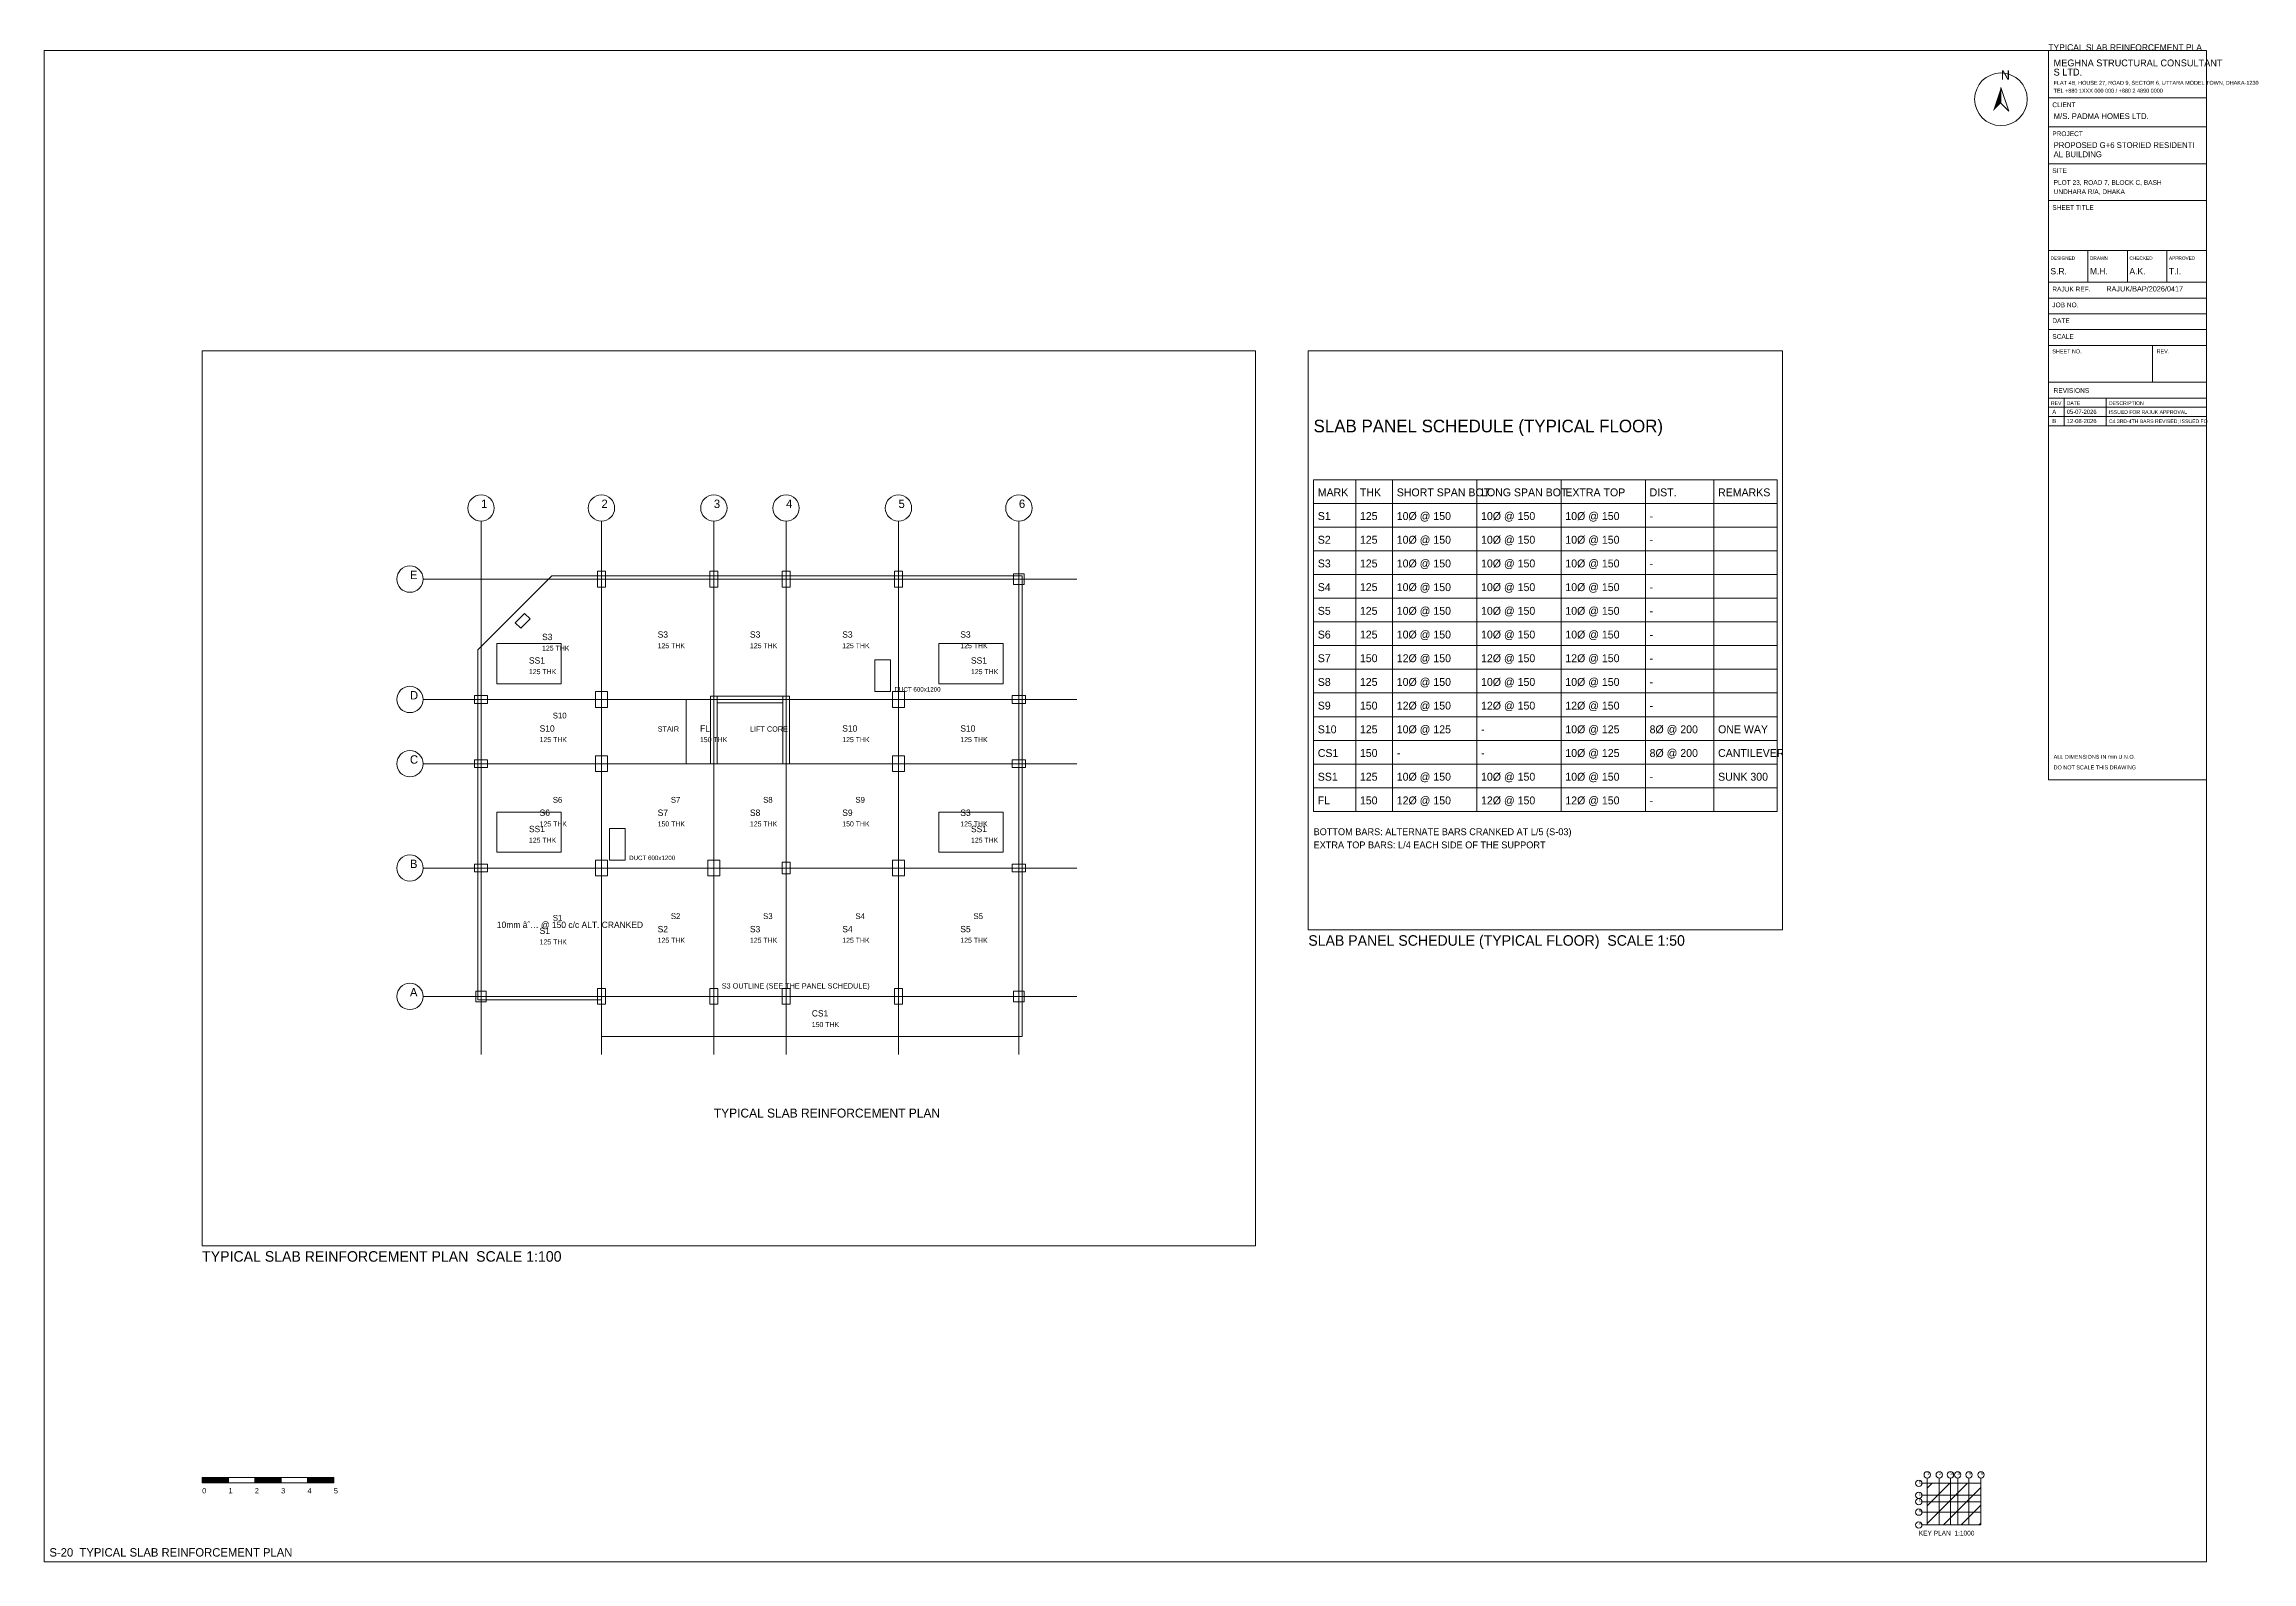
# Paper-space layout 'S-20 TYPICAL SLAB REINFORCEMENT PLAN' of a CAD drawing. Extents: x 10 to 848, y 10 to 586.
# The model-space entities are those that its viewports show. They can reach past a viewport. Long polylines and large blocks are cut down to what shows.
import ezdxf

# ---------------------------------------------------------------- set-up
doc = ezdxf.new("R2010")
doc.units = 0
doc.layers.get('0').update_dxf_attribs({"lineweight": 0, "plot": 0})
for name, color, linetype, lineweight, plot in [('Arrow', 7, 'Continuous', 0, False), ('Column', 1, 'Continuous', 0, False), ('Grid', 8, 'Continuous', 0, False), ('Grid Circle', 8, 'Continuous', 0, False), ('Grid text', 7, 'Continuous', 0, False), ('Hatch', 9, 'Continuous', 0, False), ('Sheet', 7, 'Continuous', 0, False), ('Slab', 5, 'Continuous', 0, False), ('Text-1', 7, 'Continuous', 0, False), ('Text-2', 7, 'Continuous', 0, False), ('TITLE', 7, 'Continuous', 0, False), ('Wall', 1, 'Continuous', 0, False)]:
    doc.layers.add(name, color=color, linetype=linetype, lineweight=lineweight, plot=plot)

# ---------------------------------------------------------------- blocks, each defined once
blk = doc.blocks.new('TITLE_BLOCK')
at = {"layer": 'TITLE'}
for p, q in [((0, -18), (60, -18)), ((0, -29), (60, -29)), ((0, -43), (60, -43)), ((0, -57), (60, -57)), ((0, -76), (60, -76)), ((0, -76), (0, -88)), ((15, -76), (15, -88)), ((30, -76), (30, -88)), ((45, -76), (45, -88)), ((0, -88), (60, -88)), ((0, -94), (60, -94)), ((0, -100), (60, -100)), ((0, -106), (60, -106)), ((0, -112), (60, -112)), ((39.6, -112), (39.6, -126)), ((0, -126), (60, -126)), ((0, -132), (60, -132)), ((0, -132), (60, -132)), ((6, -132), (6, -142.5)), ((22, -132), (22, -142.5)), ((0, -135.5), (60, -135.5)), ((0, -139), (60, -139)), ((0, -142.5), (60, -142.5))]:
    blk.add_line(p, q, dxfattribs=at)
blk.add_lwpolyline([(0, -277), (60, -277), (60, 0), (0, 0)], close=True, dxfattribs=at)
at = {"layer": 'Text-1'}
for tag, height in [('JOBNO', 2), ('SCALE', 2), ('SHEETTITLE', 2.4), ('SHEETTITLE2', 2.4), ('DATE', 2), ('SHEETNO', 4.5), ('REV', 4.5)]:
    blk.add_attdef(tag, (0, 0), '', height=height, dxfattribs=at)
at = {"layer": 'TITLE'}
for s, height, p in [('S LTD.', 2.6, (2, -9.5)), ('MEGHNA STRUCTURAL CONSULTANT', 2.6, (2, -6)), ('TEL +880 1XXX 000 000 / +880 2 4890 0000', 1.5, (2, -16)), ('FLAT 4B, HOUSE 27, ROAD 9, SECTOR 6, UTTARA MODEL TOWN, DHAKA-1230', 1.5, (2, -13)), ('CLIENT', 1.8, (1.5, -21.5)), ('M/S. PADMA HOMES LTD.', 2.2, (2, -26)), ('PROJECT', 1.8, (1.5, -32.5)), ('AL BUILDING', 2.2, (2, -40.5)), ('PROPOSED G+6 STORIED RESIDENTI', 2.2, (2, -37)), ('SITE', 1.8, (1.5, -46.5)), ('PLOT 23, ROAD 7, BLOCK C, BASH', 1.8, (2, -51)), ('SHEET TITLE', 1.8, (1.5, -60.5)), ('UNDHARA R/A, DHAKA', 1.8, (2, -54.5)), ('DESIGNED', 1.3, (0.8, -79.5)), ('S.R.', 2.4, (0.8, -85)), ('DRAWN', 1.3, (15.8, -79.5)), ('M.H.', 2.4, (15.8, -85)), ('A.K.', 2.4, (30.8, -85)), ('CHECKED', 1.3, (30.8, -79.5)), ('APPROVED', 1.3, (45.8, -79.5)), ('T.I.', 2.4, (45.8, -85)), ('RAJUK REF.', 1.8, (1.5, -91.5)), ('RAJUK/BAP/2026/0417', 2, (22, -91.5)), ('JOB NO.', 1.8, (1.5, -97.5)), ('SCALE', 1.8, (1.5, -109.5)), ('DATE', 1.8, (1.5, -103.5)), ('SHEET NO.', 1.5, (1.5, -115)), ('REV.', 1.5, (41.1, -115)), ('REV', 1.4, (1, -134.6)), ('REVISIONS', 1.8, (2, -130)), ('DATE', 1.4, (7, -134.6)), ('DESCRIPTION', 1.4, (23, -134.6)), ('ALL DIMENSIONS IN mm U.N.O.', 1.5, (2, -269)), ('DO NOT SCALE THIS DRAWING', 1.5, (2, -273))]:
    blk.add_text(s, height=height, dxfattribs=at).set_placement(p)
blk = doc.blocks.new('NORTH_ARROW')
at = {"layer": 'Arrow'}
blk.add_lwpolyline([(0, 0), (3, -9), (0, -6)], close=True, dxfattribs=at)
blk.add_circle((0, -4.5), 10, dxfattribs=at)
blk.add_solid([(0, 0), (-3, -9), (0, -6)], dxfattribs=at)
at = {"layer": 'Text-1'}
blk.add_text('N', height=3.5, dxfattribs=at).set_placement((0, 3))
blk = doc.blocks.new('KEY_PLAN')
at = {"layer": 'Grid'}
for p, q in [((0, 0), (0, 17.8496)), ((4.572, 0), (4.572, 17.8496)), ((8.8392, 0), (8.8392, 17.8496)), ((11.5824, 0), (11.5824, 17.8496)), ((15.8496, 0), (15.8496, 17.8496)), ((20.4216, 0), (20.4216, 17.8496)), ((-2, 15.8496), (20.4216, 15.8496)), ((-2, 11.2776), (20.4216, 11.2776)), ((-2, 8.8392), (20.4216, 8.8392)), ((-2, 4.8768), (20.4216, 4.8768)), ((-2, 0), (20.4216, 0))]:
    blk.add_line(p, q, dxfattribs=at)
at = {"layer": 'Grid Circle'}
for centre in [(-3.2, 15.8496), (0, 19.0496), (4.572, 19.0496), (8.8392, 19.0496), (11.5824, 19.0496), (15.8496, 19.0496), (20.4216, 19.0496), (-3.2, 11.2776), (-3.2, 8.8392), (-3.2, 4.8768), (-3.2, 0)]:
    blk.add_circle(centre, 1.2, dxfattribs=at)
at = {"layer": 'Sheet'}
blk.add_lwpolyline([(0, 0), (20.4216, 0), (20.4216, 15.8496), (0, 15.8496)], close=True, dxfattribs=at)
at = {"layer": 'Grid text'}
for s, p in [('E', (-3.2, 15.8496)), ('1', (0, 19.0496)), ('2', (4.572, 19.0496)), ('3', (8.8392, 19.0496)), ('4', (11.5824, 19.0496)), ('5', (15.8496, 19.0496)), ('6', (20.4216, 19.0496)), ('C', (-3.2, 8.8392)), ('D', (-3.2, 11.2776)), ('A', (-3.2, 0)), ('B', (-3.2, 4.8768))]:
    blk.add_text(s, height=1.1, dxfattribs=at).set_placement(p)
at = {"layer": 'Sheet'}
blk.add_text('KEY PLAN  1:1000', height=1.8, dxfattribs=at).set_placement((-3.2, -4))
blk = doc.blocks.new('SCALE_BAR')
at = {"layer": 'Sheet'}
h = blk.add_hatch(color=256, dxfattribs=at)
h.dxf.hatch_style = 1
h.paths.add_polyline_path([(0, 0), (10, 0), (10, 2), (0, 2)])
h = blk.add_hatch(color=256, dxfattribs=at)
h.dxf.hatch_style = 1
h.paths.add_polyline_path([(20, 0), (30, 0), (30, 2), (20, 2)])
h = blk.add_hatch(color=256, dxfattribs=at)
h.dxf.hatch_style = 1
h.paths.add_polyline_path([(40, 0), (50, 0), (50, 2), (40, 2)])
for points in [[(0, 0), (10, 0), (10, 2), (0, 2)], [(10, 0), (20, 0), (20, 2), (10, 2)], [(20, 0), (30, 0), (30, 2), (20, 2)], [(30, 0), (40, 0), (40, 2), (30, 2)], [(40, 0), (50, 0), (50, 2), (40, 2)]]:
    blk.add_lwpolyline(points, close=True, dxfattribs=at)
for s, p in [('0', (0, -4)), ('1', (10, -4)), ('2', (20, -4)), ('3', (30, -4)), ('4', (40, -4)), ('5', (50, -4))]:
    blk.add_text(s, height=2, dxfattribs=at).set_placement(p)
at = {"layer": 'Text-1'}
blk.add_attdef('UNIT', (0, 0), '', height=2, dxfattribs=at)
blk = doc.blocks.new('GRID_BUBBLE')
at = {"layer": 'Grid Circle'}
blk.add_circle((0, 0), 500, dxfattribs=at)
at = {"layer": 'Text-1'}
blk.add_attdef('GRID', (0, 0), '', height=320, dxfattribs=at)

msp = doc.modelspace()

# ---------------------------------------------------------------- linework, layer by layer
for p, q in [((1400000, -1200000), (1408800, -1200000)), ((1400000, -1200000), (1400000, -1206300)), ((1400800, -1200000), (1400800, -1206300)), ((1401500, -1200000), (1401500, -1206300)), ((1403100, -1200000), (1403100, -1206300)), ((1404700, -1200000), (1404700, -1206300)), ((1406300, -1200000), (1406300, -1206300)), ((1407600, -1200000), (1407600, -1206300)), ((1408800, -1200000), (1408800, -1206300)), ((1400000, -1200450), (1408800, -1200450)), ((1400000, -1200900), (1408800, -1200900)), ((1400000, -1201350), (1408800, -1201350)), ((1400000, -1201800), (1408800, -1201800)), ((1400000, -1202250), (1408800, -1202250)), ((1400000, -1202700), (1408800, -1202700)), ((1400000, -1203150), (1408800, -1203150)), ((1400000, -1203600), (1408800, -1203600)), ((1400000, -1204050), (1408800, -1204050)), ((1400000, -1204500), (1408800, -1204500)), ((1400000, -1204950), (1408800, -1204950)), ((1400000, -1205400), (1408800, -1205400)), ((1400000, -1205850), (1408800, -1205850)), ((1400000, -1206300), (1408800, -1206300))]:
    msp.add_line(p, q)
at = {"layer": 'Column'}
for points in [[(1404422, -784450), (1404722, -784450), (1404722, -783850), (1404422, -783850)], [(1408689, -784450), (1408989, -784450), (1408989, -783850), (1408689, -783850)], [(1411432, -784450), (1411732, -784450), (1411732, -783850), (1411432, -783850)], [(1415700, -784450), (1416000, -784450), (1416000, -783850), (1415700, -783850)], [(1420222, -784350), (1420622, -784350), (1420622, -783950), (1420222, -783950)], [(1401513, -786017), (1401867, -785663), (1401654, -785451), (1401301, -785805)], [(1399750, -788872), (1400250, -788872), (1400250, -788572), (1399750, -788572)], [(1404347, -789022), (1404797, -789022), (1404797, -788422), (1404347, -788422)], [(1415625, -789022), (1416075, -789022), (1416075, -788422), (1415625, -788422)], [(1420172, -788872), (1420672, -788872), (1420672, -788572), (1420172, -788572)], [(1404347, -791461), (1404797, -791461), (1404797, -790861), (1404347, -790861)], [(1415625, -791461), (1416075, -791461), (1416075, -790861), (1415625, -790861)], [(1399750, -791311), (1400250, -791311), (1400250, -791011), (1399750, -791011)], [(1420172, -791311), (1420672, -791311), (1420672, -791011), (1420172, -791011)], [(1399750, -795273), (1400250, -795273), (1400250, -794973), (1399750, -794973)], [(1404347, -795423), (1404797, -795423), (1404797, -794823), (1404347, -794823)], [(1408614, -795423), (1409064, -795423), (1409064, -794823), (1408614, -794823)], [(1411432, -795348), (1411732, -795348), (1411732, -794898), (1411432, -794898)], [(1415625, -795423), (1416075, -795423), (1416075, -794823), (1415625, -794823)], [(1420172, -795273), (1420672, -795273), (1420672, -794973), (1420172, -794973)], [(1404422, -800300), (1404722, -800300), (1404722, -799700), (1404422, -799700)], [(1408689, -800300), (1408989, -800300), (1408989, -799700), (1408689, -799700)], [(1411432, -800300), (1411732, -800300), (1411732, -799700), (1411432, -799700)], [(1415700, -800300), (1416000, -800300), (1416000, -799700), (1415700, -799700)], [(1399800, -800200), (1400200, -800200), (1400200, -799800), (1399800, -799800)], [(1420222, -800200), (1420622, -800200), (1420622, -799800), (1420222, -799800)]]:
    msp.add_lwpolyline(points, close=True, dxfattribs=at)
at = {"layer": 'Grid'}
for p, q in [((1400000, -802200), (1400000, -781950)), ((1404572, -802200), (1404572, -781950)), ((1408839, -802200), (1408839, -781950)), ((1411582, -802200), (1411582, -781950)), ((1415850, -802200), (1415850, -781950)), ((1420422, -802200), (1420422, -781950)), ((1397800, -784150), (1422622, -784150)), ((1397800, -788722), (1422622, -788722)), ((1397800, -791161), (1422622, -791161)), ((1397800, -795123), (1422622, -795123)), ((1397800, -800000), (1422622, -800000))]:
    msp.add_line(p, q, dxfattribs=at)
at = {"layer": 'Slab'}
for points in [[(1399875, -800125), (1404572, -800125), (1404572, -801524), (1420547, -801524), (1420547, -784025), (1402691, -784025), (1399875, -786842)], [(1399875, -788722), (1404572, -788722), (1404572, -784025), (1402691, -784025), (1399875, -786842)], [(1404572, -788722), (1408839, -788722), (1408839, -784025), (1404572, -784025)], [(1408839, -788722), (1411582, -788722), (1411582, -784025), (1408839, -784025)], [(1411582, -788722), (1415850, -788722), (1415850, -784025), (1411582, -784025)], [(1415850, -788722), (1420547, -788722), (1420547, -784025), (1415850, -784025)], [(1400600, -788122), (1403038, -788122), (1403038, -786598), (1400600, -786598)], [(1417384, -788122), (1419822, -788122), (1419822, -786598), (1417384, -786598)], [(1414950, -788422), (1415550, -788422), (1415550, -787222), (1414950, -787222)], [(1399875, -791161), (1404572, -791161), (1404572, -788722), (1399875, -788722)], [(1404572, -791161), (1408839, -791161), (1408839, -788722), (1404572, -788722)], [(1407791, -791161), (1408839, -791161), (1408839, -788722), (1407791, -788722)], [(1411582, -791161), (1415850, -791161), (1415850, -788722), (1411582, -788722)], [(1415850, -791161), (1420547, -791161), (1420547, -788722), (1415850, -788722)], [(1399875, -795123), (1404572, -795123), (1404572, -791161), (1399875, -791161)], [(1404572, -795123), (1408839, -795123), (1408839, -791161), (1404572, -791161)], [(1408839, -795123), (1411582, -795123), (1411582, -791161), (1408839, -791161)], [(1411582, -795123), (1415850, -795123), (1415850, -791161), (1411582, -791161)], [(1415850, -795123), (1420547, -795123), (1420547, -791161), (1415850, -791161)], [(1400600, -794523), (1403038, -794523), (1403038, -792999), (1400600, -792999)], [(1417384, -794523), (1419822, -794523), (1419822, -792999), (1417384, -792999)], [(1404872, -794823), (1405472, -794823), (1405472, -793623), (1404872, -793623)], [(1399875, -800125), (1404572, -800125), (1404572, -795123), (1399875, -795123)], [(1404572, -800000), (1408839, -800000), (1408839, -795123), (1404572, -795123)], [(1408839, -800000), (1411582, -800000), (1411582, -795123), (1408839, -795123)], [(1411582, -800000), (1415850, -800000), (1415850, -795123), (1411582, -795123)], [(1415850, -800000), (1420547, -800000), (1420547, -795123), (1415850, -795123)], [(1404572, -800000), (1404572, -801524), (1420547, -801524), (1420547, -800000)]]:
    msp.add_lwpolyline(points, close=True, dxfattribs=at)
at = {"layer": 'Slab', "elevation": 0}
msp.add_lwpolyline([(1408839, -800000), (1411582, -800000), (1411582, -795123), (1408839, -795123), (1408840, -800000)], dxfattribs=at)
at = {"layer": 'Wall'}
for points in [[(1408714, -791161), (1408964, -791161), (1408964, -788597), (1408714, -788597)], [(1408964, -788847), (1411457, -788847), (1411457, -788597), (1408964, -788597)], [(1411457, -791161), (1411707, -791161), (1411707, -788597), (1411457, -788597)]]:
    msp.add_lwpolyline(points, close=True, dxfattribs=at)

# ---------------------------------------------------------------- block references
at = {"layer": 'Grid Circle'}
for p, values in [((1400000, -781450), {'GRID': '1'}), ((1404572, -781450), {'GRID': '2'}), ((1408839, -781450), {'GRID': '3'}), ((1411582, -781450), {'GRID': '4'}), ((1415850, -781450), {'GRID': '5'}), ((1420422, -781450), {'GRID': '6'}), ((1397300, -784150), {'GRID': 'E'}), ((1397300, -788722), {'GRID': 'D'}), ((1397300, -791161), {'GRID': 'C'}), ((1397300, -795123), {'GRID': 'B'}), ((1397300, -800000), {'GRID': 'A'})]:
    msp.add_blockref('GRID_BUBBLE', p, dxfattribs=at).add_auto_attribs(values)

# ---------------------------------------------------------------- texts
at = {"layer": 'Text-1'}
for s, height, p in [('S3', 240, (1402317, -786467)), ('S3', 240, (1406706, -786374)), ('S3', 240, (1410211, -786374)), ('S3', 240, (1413716, -786374)), ('S3', 240, (1418198, -786374)), ('SS1', 240, (1401819, -787360)), ('SS1', 240, (1418603, -787360)), ('S10', 240, (1402224, -789942)), ('STAIR', 200, (1406706, -789942)), ('FL', 240, (1408315, -789942)), ('LIFT CORE', 200, (1410211, -789942)), ('S10', 240, (1413716, -789942)), ('S10', 240, (1418198, -789942)), ('S6', 240, (1402224, -793142)), ('S7', 240, (1406706, -793142)), ('S8', 240, (1410211, -793142)), ('S9', 240, (1413716, -793142)), ('S3', 240, (1418198, -793142)), ('SS1', 240, (1401819, -793761)), ('SS1', 240, (1418603, -793761)), ('10mm âˆ… @ 150 c/c ALT. CRANKED', 240, (1400600, -797400)), ('S1', 240, (1402224, -797624)), ('S2', 240, (1406706, -797562)), ('S3', 240, (1410211, -797562)), ('S4', 240, (1413716, -797562)), ('S5', 240, (1418198, -797562)), ('CS1', 240, (1412559, -800762)), ('TYPICAL SLAB REINFORCEMENT PLAN', 340, (1408839, -804600)), ('SLAB PANEL SCHEDULE (TYPICAL FLOOR)', 240, (1400000, -1199100)), ('MARK', 150, (1400080, -1200315)), ('THK', 150, (1400880, -1200315)), ('SHORT SPAN BOT.', 150, (1401580, -1200315)), ('LONG SPAN BOT.', 150, (1403180, -1200315)), ('EXTRA TOP', 150, (1404780, -1200315)), ('DIST.', 150, (1406380, -1200315)), ('REMARKS', 150, (1407680, -1200315)), ('S1', 150, (1400080, -1200765)), ('125', 150, (1400880, -1200765)), ('10%%C @ 150', 150, (1401580, -1200765)), ('10%%C @ 150', 150, (1403180, -1200765)), ('10%%C @ 150', 150, (1404780, -1200765)), ('-', 150, (1406380, -1200765)), ('S2', 150, (1400080, -1201215)), ('125', 150, (1400880, -1201215)), ('10%%C @ 150', 150, (1401580, -1201215)), ('10%%C @ 150', 150, (1403180, -1201215)), ('10%%C @ 150', 150, (1404780, -1201215)), ('-', 150, (1406380, -1201215)), ('S3', 150, (1400080, -1201665)), ('125', 150, (1400880, -1201665)), ('10%%C @ 150', 150, (1401580, -1201665)), ('10%%C @ 150', 150, (1403180, -1201665)), ('10%%C @ 150', 150, (1404780, -1201665)), ('-', 150, (1406380, -1201665)), ('S4', 150, (1400080, -1202115)), ('125', 150, (1400880, -1202115)), ('10%%C @ 150', 150, (1401580, -1202115)), ('10%%C @ 150', 150, (1403180, -1202115)), ('10%%C @ 150', 150, (1404780, -1202115)), ('-', 150, (1406380, -1202115)), ('S5', 150, (1400080, -1202565)), ('125', 150, (1400880, -1202565)), ('10%%C @ 150', 150, (1401580, -1202565)), ('10%%C @ 150', 150, (1403180, -1202565)), ('10%%C @ 150', 150, (1404780, -1202565)), ('S6', 150, (1400080, -1203015)), ('125', 150, (1400880, -1203015)), ('10%%C @ 150', 150, (1401580, -1203015)), ('10%%C @ 150', 150, (1403180, -1203015)), ('10%%C @ 150', 150, (1404780, -1203015)), ('-', 150, (1406380, -1202565)), ('S7', 150, (1400080, -1203465)), ('150', 150, (1400880, -1203465)), ('12%%C @ 150', 150, (1401580, -1203465)), ('12%%C @ 150', 150, (1403180, -1203465)), ('12%%C @ 150', 150, (1404780, -1203465)), ('-', 150, (1406380, -1203015)), ('-', 150, (1406380, -1203465)), ('S8', 150, (1400080, -1203915)), ('125', 150, (1400880, -1203915)), ('10%%C @ 150', 150, (1401580, -1203915)), ('10%%C @ 150', 150, (1403180, -1203915)), ('10%%C @ 150', 150, (1404780, -1203915)), ('-', 150, (1406380, -1203915)), ('S9', 150, (1400080, -1204365)), ('150', 150, (1400880, -1204365)), ('12%%C @ 150', 150, (1401580, -1204365)), ('12%%C @ 150', 150, (1403180, -1204365)), ('12%%C @ 150', 150, (1404780, -1204365)), ('-', 150, (1406380, -1204365)), ('S10', 150, (1400080, -1204815)), ('125', 150, (1400880, -1204815)), ('10%%C @ 125', 150, (1401580, -1204815)), ('-', 150, (1403180, -1204815)), ('10%%C @ 125', 150, (1404780, -1204815)), ('8%%C @ 200', 150, (1406380, -1204815)), ('ONE WAY', 150, (1407680, -1204815)), ('CS1', 150, (1400080, -1205265)), ('150', 150, (1400880, -1205265)), ('-', 150, (1401580, -1205265)), ('-', 150, (1403180, -1205265)), ('10%%C @ 125', 150, (1404780, -1205265)), ('8%%C @ 200', 150, (1406380, -1205265)), ('CANTILEVER', 150, (1407680, -1205265)), ('SS1', 150, (1400080, -1205715)), ('125', 150, (1400880, -1205715)), ('10%%C @ 150', 150, (1401580, -1205715)), ('10%%C @ 150', 150, (1403180, -1205715)), ('10%%C @ 150', 150, (1404780, -1205715)), ('-', 150, (1406380, -1205715)), ('SUNK 300', 150, (1407680, -1205715)), ('FL', 150, (1400080, -1206165)), ('150', 150, (1400880, -1206165)), ('12%%C @ 150', 150, (1401580, -1206165)), ('12%%C @ 150', 150, (1403180, -1206165)), ('12%%C @ 150', 150, (1404780, -1206165)), ('-', 150, (1406380, -1206165))]:
    msp.add_text(s, height=height, dxfattribs=at).set_placement(p)
at = {"layer": 'Text-2'}
for s, height, p in [('125 THK', 190, (1402317, -786867)), ('125 THK', 190, (1406706, -786774)), ('125 THK', 190, (1410211, -786774)), ('125 THK', 190, (1413716, -786774)), ('125 THK', 190, (1418198, -786774)), ('125 THK', 190, (1401819, -787760)), ('125 THK', 190, (1418603, -787760)), ('DUCT 600x1200', 170, (1415700, -788422)), ('S10', 220, (1402724, -789442)), ('125 THK', 190, (1402224, -790342)), ('150 THK', 190, (1408315, -790342)), ('125 THK', 190, (1413716, -790342)), ('125 THK', 190, (1418198, -790342)), ('S6', 220, (1402724, -792642)), ('S7', 220, (1407206, -792642)), ('S8', 220, (1410711, -792642)), ('S9', 220, (1414216, -792642)), ('125 THK', 190, (1402224, -793542)), ('150 THK', 190, (1406706, -793542)), ('125 THK', 190, (1410211, -793542)), ('150 THK', 190, (1413716, -793542)), ('125 THK', 190, (1418198, -793542)), ('125 THK', 190, (1401819, -794161)), ('125 THK', 190, (1418603, -794161)), ('DUCT 600x1200', 170, (1405622, -794823)), ('S1', 220, (1402724, -797124)), ('S2', 220, (1407206, -797062)), ('S3', 220, (1410711, -797062)), ('S4', 220, (1414216, -797062)), ('S5', 220, (1418698, -797062)), ('125 THK', 190, (1402224, -798024)), ('125 THK', 190, (1406706, -797962)), ('125 THK', 190, (1410211, -797962)), ('125 THK', 190, (1413716, -797962)), ('125 THK', 190, (1418198, -797962)), ('S3 OUTLINE (SEE THE PANEL SCHEDULE)', 200, (1409139, -799700)), ('150 THK', 190, (1412559, -801162)), ('BOTTOM BARS: ALTERNATE BARS CRANKED AT L/5 (S-03)', 130, (1400000, -1206750)), ('EXTRA TOP BARS: L/4 EACH SIDE OF THE SUPPORT', 130, (1400000, -1207000))]:
    msp.add_text(s, height=height, dxfattribs=at).set_placement(p)

psp = doc.layouts.new('S-20 TYPICAL SLAB REINFORCEMENT PLAN')

# ---------------------------------------------------------------- hatches: boundary and pattern name
at = {"layer": 'Hatch'}
h = psp.add_hatch(dxfattribs=at)
h.set_pattern_fill('ANSI31', color=256, scale=1.5)
h.paths.add_polyline_path([(725, 24), (745.4216, 24), (745.4216, 39.8496), (725, 39.8496)])

# ---------------------------------------------------------------- linework, layer by layer
at = {"layer": 'Sheet'}
psp.add_lwpolyline([(10, 10), (831, 10), (831, 584), (10, 584)], close=True, dxfattribs=at)

# ---------------------------------------------------------------- block references
at = {"layer": 'Arrow'}
psp.add_blockref('NORTH_ARROW', (753, 570), dxfattribs=at)
at = {"layer": 'Sheet'}
psp.add_blockref('SCALE_BAR', (70, 40), dxfattribs=at).add_auto_attribs({'UNIT': 'm'})
psp.add_blockref('KEY_PLAN', (725, 24), dxfattribs=at)
at = {"layer": 'TITLE'}
ref = psp.add_blockref('TITLE_BLOCK', (771, 584), dxfattribs=at)
ref.add_attrib('SHEETTITLE', 'TYPICAL SLAB REINFORCEMENT PLA', (771, 584), dxfattribs={"layer": 'Text-1', "height": 2.4})

# ---------------------------------------------------------------- texts
at = {"layer": 'Sheet'}
for s, height, p in [('SLAB PANEL SCHEDULE (TYPICAL FLOOR)  SCALE 1:50', 4, (490, 244)), ('TYPICAL SLAB REINFORCEMENT PLAN  SCALE 1:100', 4, (70, 124)), ('S-20  TYPICAL SLAB REINFORCEMENT PLAN', 3.2, (12, 12))]:
    psp.add_text(s, height=height, dxfattribs=at).set_placement(p)
at = {"layer": 'TITLE'}
for s, height, p in [('A', 1.6, (772.5, 446)), ('05-07-2026', 1.6, (778, 446)), ('ISSUED FOR RAJUK APPROVAL', 1.4, (794, 446)), ('B', 1.6, (772.5, 442.5)), ('12-08-2026', 1.6, (778, 442.5)), ('C4 3RD-4TH BARS REVISED; ISSUED FO', 1.4, (794, 442.5))]:
    psp.add_text(s, height=height, dxfattribs=at).set_placement(p)

# ---------------------------------------------------------------- viewports
at = {"layer": ''}
psp.add_viewport(center=(270, 300), size=(400, 340), view_center_point=(1409410.8, -792475.2), view_height=34000, dxfattribs=at)
psp.add_viewport(center=(580, 360), size=(180, 220), view_center_point=(1404400, -1203050), view_height=11000, status=3, dxfattribs=at)

doc.saveas('drawing.dxf')
